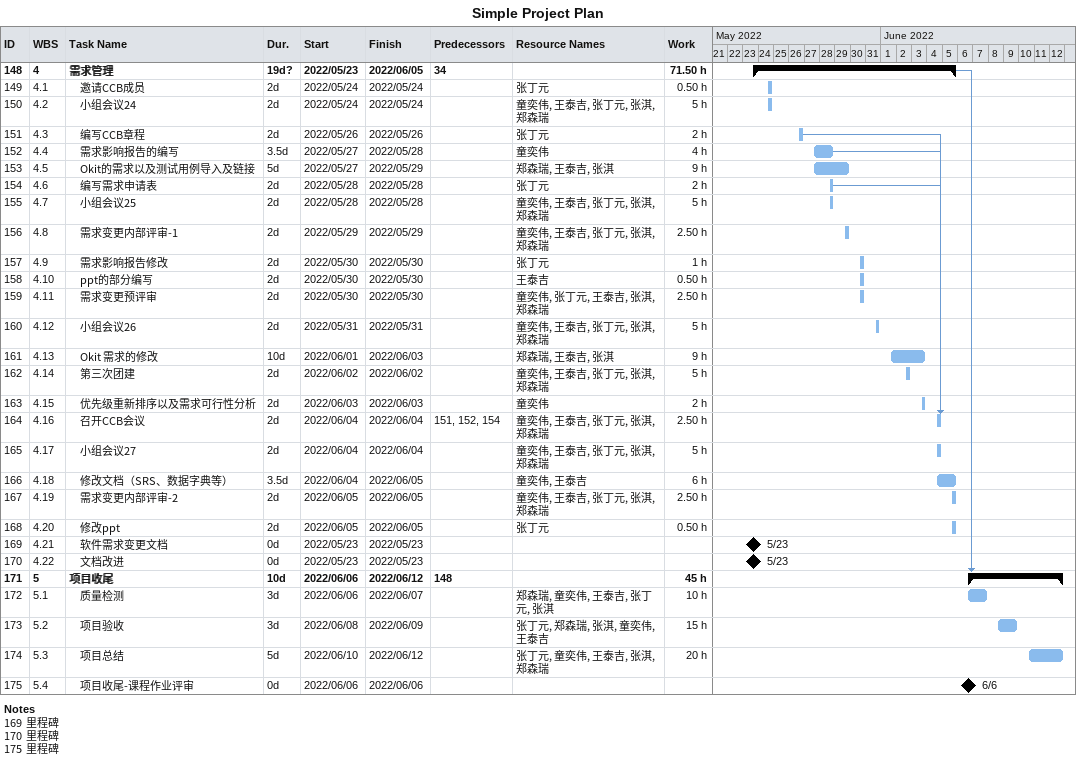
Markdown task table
Simple Project Plan

| ID | WBS | Task | Duration | Start | Finish | Predecessors | Resources | Work (h) |
|---|---|---|---|---|---|---|---|---|
| 148 | 4 | **需求管理** | 19d? | 2022-05-23 | 2022-06-05 | 34 |  | 71.50 |
| 149 | 4.1 | 邀请CCB成员 | 2d | 2022-05-24 | 2022-05-24 |  | 张丁元 | 0.50 |
| 150 | 4.2 | 小组会议24 | 2d | 2022-05-24 | 2022-05-24 |  | 童奕伟, 王泰吉, 张丁元, 张淇, 郑森瑞 | 5 |
| 151 | 4.3 | 编写CCB章程 | 2d | 2022-05-26 | 2022-05-26 |  | 张丁元 | 2 |
| 152 | 4.4 | 需求影响报告的编写 | 3.5d | 2022-05-27 | 2022-05-28 |  | 童奕伟 | 4 |
| 153 | 4.5 | Okit的需求以及测试用例导入及链接 | 5d | 2022-05-27 | 2022-05-29 |  | 郑森瑞, 王泰吉, 张淇 | 9 |
| 154 | 4.6 | 编写需求申请表 | 2d | 2022-05-28 | 2022-05-28 |  | 张丁元 | 2 |
| 155 | 4.7 | 小组会议25 | 2d | 2022-05-28 | 2022-05-28 |  | 童奕伟, 王泰吉, 张丁元, 张淇, 郑森瑞 | 5 |
| 156 | 4.8 | 需求变更内部评审-1 | 2d | 2022-05-29 | 2022-05-29 |  | 童奕伟, 王泰吉, 张丁元, 张淇, 郑森瑞 | 2.50 |
| 157 | 4.9 | 需求影响报告修改 | 2d | 2022-05-30 | 2022-05-30 |  | 张丁元 | 1 |
| 158 | 4.10 | ppt的部分编写 | 2d | 2022-05-30 | 2022-05-30 |  | 王泰吉 | 0.50 |
| 159 | 4.11 | 需求变更预评审 | 2d | 2022-05-30 | 2022-05-30 |  | 童奕伟, 张丁元, 王泰吉, 张淇, 郑森瑞 | 2.50 |
| 160 | 4.12 | 小组会议26 | 2d | 2022-05-31 | 2022-05-31 |  | 童奕伟, 王泰吉, 张丁元, 张淇, 郑森瑞 | 5 |
| 161 | 4.13 | Okit 需求的修改 | 10d | 2022-06-01 | 2022-06-03 |  | 郑森瑞, 王泰吉, 张淇 | 9 |
| 162 | 4.14 | 第三次团建 | 2d | 2022-06-02 | 2022-06-02 |  | 童奕伟, 王泰吉, 张丁元, 张淇, 郑森瑞 | 5 |
| 163 | 4.15 | 优先级重新排序以及需求可行性分析 | 2d | 2022-06-03 | 2022-06-03 |  | 童奕伟 | 2 |
| 164 | 4.16 | 召开CCB会议 | 2d | 2022-06-04 | 2022-06-04 | 151, 152, 154 | 童奕伟, 王泰吉, 张丁元, 张淇, 郑森瑞 | 2.50 |
| 165 | 4.17 | 小组会议27 | 2d | 2022-06-04 | 2022-06-04 |  | 童奕伟, 王泰吉, 张丁元, 张淇, 郑森瑞 | 5 |
| 166 | 4.18 | 修改文档（SRS、数据字典等） | 3.5d | 2022-06-04 | 2022-06-05 |  | 童奕伟, 王泰吉 | 6 |
| 167 | 4.19 | 需求变更内部评审-2 | 2d | 2022-06-05 | 2022-06-05 |  | 童奕伟, 王泰吉, 张丁元, 张淇, 郑森瑞 | 2.50 |
| 168 | 4.20 | 修改ppt | 2d | 2022-06-05 | 2022-06-05 |  | 张丁元 | 0.50 |
| 169 | 4.21 | 软件需求变更文档 | 0d | 2022-05-23 | 2022-05-23 |  |  |  |
| 170 | 4.22 | 文档改进 | 0d | 2022-05-23 | 2022-05-23 |  |  |  |
| 171 | 5 | **项目收尾** | 10d | 2022-06-06 | 2022-06-12 | 148 |  | 45 |
| 172 | 5.1 | 质量检测 | 3d | 2022-06-06 | 2022-06-07 |  | 郑森瑞, 童奕伟, 王泰吉, 张丁元, 张淇 | 10 |
| 173 | 5.2 | 项目验收 | 3d | 2022-06-08 | 2022-06-09 |  | 张丁元, 郑森瑞, 张淇, 童奕伟, 王泰吉 | 15 |
| 174 | 5.3 | 项目总结 | 5d | 2022-06-10 | 2022-06-12 |  | 张丁元, 童奕伟, 王泰吉, 张淇, 郑森瑞 | 20 |
| 175 | 5.4 | 项目收尾-课程作业评审 | 0d | 2022-06-06 | 2022-06-06 |  |  |  |

Notes
- 169: 里程碑
- 170: 里程碑
- 175: 里程碑
